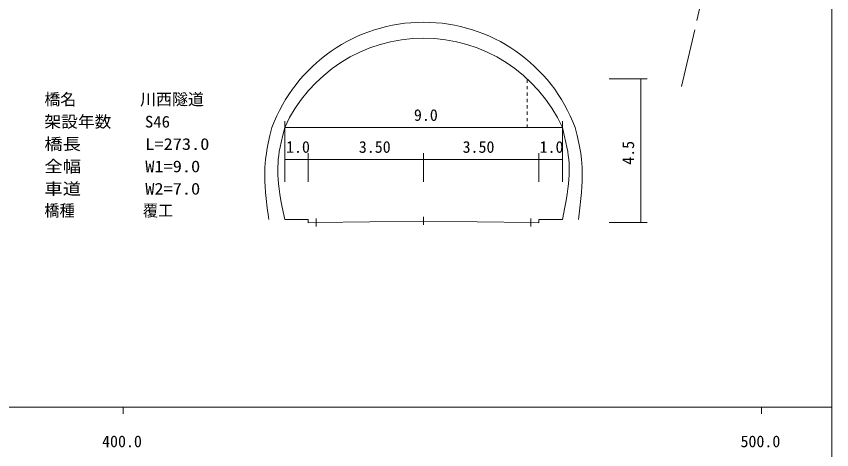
# Model space of a CAD drawing. Units: millimetres, scale not verified. Extents: x -66348 to 573652, y -123902 to 236098.
# Drawn here: x 344937 to 472652, y 54455 to 122337 of the extents above; entities that cross this region are included whole.
import ezdxf
from ezdxf.enums import TextEntityAlignment as Align

# ---------------------------------------------------------------- set-up
doc = ezdxf.new("R2010")
doc.units = ezdxf.units.MM
doc.header["$LTSCALE"] = 1000
doc.linetypes.add('CHAIN', pattern=[18.5, 12, -1.5, 3.5, -1.5])
doc.linetypes.add('USER3', pattern=[1, 0.5, -0.5])
for name, color, linetype, lineweight in [('M-BMK-LINE', 2, 'Continuous', 13), ('M-STR-STR2', 171, 'Continuous', 13), ('M-TTL-BAND', 7, 'Continuous', 13)]:
    doc.layers.add(name, color=color, linetype=linetype, lineweight=lineweight)
doc.styles.add('ＭＳ ゴシック', font='')
doc.styles.get('ＭＳ ゴシック').set_extended_font_data('MS Gothic')

msp = doc.modelspace()

# ---------------------------------------------------------------- linework, layer by layer
at = {"layer": 'M-BMK-LINE', "linetype": 'CHAIN'}
msp.add_line((467919, 192323), (449131, 111368), dxfattribs=at)
at = {"layer": 'M-STR-STR2', "linetype": 'USER3'}
msp.add_line((424971, 104907), (424971, 112531), dxfattribs=at)
at = {"layer": 'M-STR-STR2'}
for p, q in [((437777, 112531), (443729, 112531)), ((442777, 112531), (442777, 90031)), ((386971, 96407), (386971, 105907)), ((386971, 104907), (430471, 104907)), ((430471, 105907), (430471, 96407)), ((390638, 100907), (390638, 96407)), ((408721, 100907), (408721, 96407)), ((426804, 100907), (426804, 96407)), ((386971, 99907), (392471, 99907)), ((392471, 99907), (408721, 99907)), ((408721, 99907), (424971, 99907)), ((424971, 99907), (430471, 99907)), ((408721, 90925), (408721, 89675)), ((390638, 90512), (386971, 90512)), ((390638, 90012), (390638, 90512)), ((391888, 90031), (390638, 90012)), ((391888, 90652), (391888, 89402)), ((408721, 90275), (391888, 90031)), ((425554, 90031), (408721, 90275)), ((425554, 90652), (425554, 89402)), ((425554, 90031), (426804, 90012)), ((426804, 90012), (426804, 90512)), ((426804, 90512), (430471, 90512)), ((443729, 90031), (437777, 90031))]:
    msp.add_line(p, q, dxfattribs=at)
for points in [[(384971, 104907), (384672, 103676), (384393, 102443), (384240, 101678), (384107, 100912), (383971, 99907), (383912, 99275), (383872, 98632), (383850, 97937), (383848, 97231), (383867, 96444), (383907, 95655), (383977, 94715), (384067, 93774), (384233, 92340), (384419, 90904), (384471, 90512)], [(386971, 104907), (386678, 103744), (386406, 102579), (386258, 101863), (386130, 101147), (386042, 100547), (385975, 99947), (385971, 99907), (385929, 99336), (385906, 98753), (385903, 98130), (385920, 97496), (385960, 96801), (386021, 96106), (386113, 95310), (386226, 94504), (386392, 93487), (386582, 92459), (386971, 90512)], [(430471, 104907), (430764, 103744), (431036, 102579), (431184, 101863), (431312, 101147), (431400, 100547), (431467, 99947), (431471, 99907), (431513, 99336), (431536, 98753), (431539, 98130), (431522, 97496), (431481, 96801), (431421, 96106), (431329, 95310), (431216, 94504), (431049, 93487), (430860, 92459), (430471, 90512)], [(432471, 104907), (432770, 103676), (433048, 102443), (433202, 101678), (433335, 100912), (433471, 99907), (433530, 99275), (433570, 98632), (433592, 97937), (433594, 97231), (433575, 96444), (433535, 95655), (433465, 94715), (433375, 93774), (433209, 92340), (433023, 90904), (432971, 90512)]]:
    msp.add_lwpolyline(points, dxfattribs=at)
for centre, radius, start, end in [((408721, 96065), 25343, 20.42175, 159.57825), ((408721, 95012), 23895, 24.46301, 155.53699)]:
    msp.add_arc(centre, radius, start, end, dxfattribs=at)
at = {"layer": 'M-TTL-BAND'}
for p, q in [((472652, -123902), (472652, 226098)), ((-66348, 61097), (472652, 61097)), ((361652, 61097), (361652, 60097)), ((461652, 61098), (461652, 60097))]:
    msp.add_line(p, q, dxfattribs=at)

# ---------------------------------------------------------------- texts
at = {"layer": 'M-STR-STR2', "style": 'ＭＳ ゴシック'}
for s, p in [('橋名\u3000\u3000\u3000\u3000川西隧道', (349328, 107864)), ('9.0', (407215, 105407)), ('1.0', (387181, 100407)), ('3.50', (398590, 100407)), ('3.50', (414840, 100407)), ('1.0', (426903, 100407))]:
    msp.add_text(s, height=1833, dxfattribs=at).set_placement(p, align=Align.BOTTOM_LEFT)
for s, width, p in [('架設年数\u3000\u3000S46', 1.05, (349328, 104364)), ('橋長\u3000\u3000 \u3000L=273.0', 1.15, (349328, 100864)), ('全幅\u3000 \u3000\u3000W1=9.0', 1.15, (349328, 97364)), ('車道\u3000 \u3000\u3000W2=7.0', 1.15, (349328, 93864)), ('橋種\u3000\u3000 \u3000\u3000覆工', 0.95, (349328, 90455))]:
    msp.add_text(s, height=1833, dxfattribs=dict(at, width=width)).set_placement(p, align=Align.BOTTOM_LEFT)
msp.add_text('4.5', height=1833, rotation=90, dxfattribs=at).set_placement((442249, 99075), align=Align.BOTTOM_LEFT)
at = {"layer": 'M-TTL-BAND', "style": 'ＭＳ ゴシック'}
for s, p in [('400.0', (358371, 54292)), ('500.0', (458371, 54292))]:
    msp.add_text(s, height=1833, dxfattribs=at).set_placement(p, align=Align.BOTTOM_LEFT)

doc.saveas('drawing.dxf')
